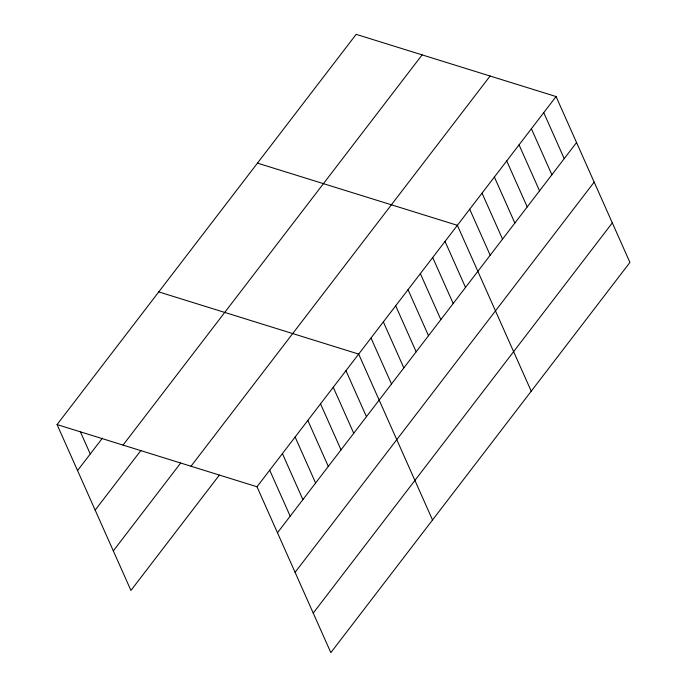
<?xml version="1.0" encoding="UTF-8"?>
<svg xmlns="http://www.w3.org/2000/svg" width="687" height="687" viewBox="0 0 687 687"><rect width="100%" height="100%" fill="white"/><g stroke="black" fill="none" stroke-linecap="round" stroke-linejoin="round"><path stroke-width="1.03" d="M57.073 424.575L356.158 34.35L556.066 96.549L629.927 262.425L330.842 652.65L256.99 486.765L57.073 424.575L130.934 590.451L219.273 475.189M77.554 470.578L102.346 438.237M123.042 445.099L422.127 54.874M95.167 510.132L140.929 450.432M113.321 550.897L180.69 462.995M191.012 466.241L490.097 76.025M256.99 486.765L556.066 96.549M277.471 532.769L576.556 142.553M295.084 572.331L594.169 182.107M313.229 613.087L612.315 222.871M257.462 163.12L457.37 225.319L531.231 391.204M158.766 291.898L358.674 354.088L432.527 519.973M543.735 112.642L564.216 158.645M531.394 128.735L551.876 174.738M519.054 144.837L539.544 190.84M506.723 160.93L527.204 206.933M494.382 177.031L514.864 223.035M482.042 193.124L502.532 239.128M469.71 209.217L490.192 255.229M445.039 241.412L465.52 287.415M432.698 257.513L453.18 303.517M420.358 273.606L440.839 319.61M408.026 289.708L428.508 335.711M395.686 305.801L416.167 351.804M383.346 321.894L403.827 367.897M371.014 337.995L391.496 383.999M345.965 370.679L366.446 416.683M333.255 387.262L353.736 433.265M320.537 403.844L341.027 449.848M307.828 420.427L328.309 466.43M295.118 437.009L315.599 483.013M282.409 453.6L302.89 499.604M269.699 470.183L290.18 516.186M80.242 431.479L90.263 453.987"/></g></svg>
